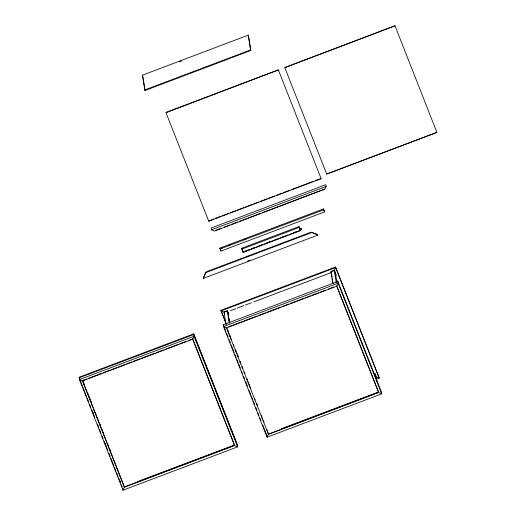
<?xml version="1.0" encoding="UTF-8"?>
<svg xmlns="http://www.w3.org/2000/svg" width="516" height="516" viewBox="0 0 516 516"><rect width="100%" height="100%" fill="white"/><g stroke="black" fill="none" stroke-linecap="round" stroke-linejoin="round"><path stroke-width="0.77" d="M205.903 272.242L203.214 278.459L317.83 235.115L317.74 234.522L311.703 232.232L310.574 232.348L206.955 271.532L205.903 272.242L203.214 278.459M324.745 189.404L326.112 186.444L325.835 184.67L211.218 228.014L211.495 229.788L214.54 231.084L324.699 189.114L262.476 212.644M331.549 273.19L330.982 271.777L334.284 270.526L335.561 266.978L220.945 310.322L226.337 324.364M266.798 435.414L267.082 437.194L268.449 434.233L378.654 392.553L381.698 393.85L338.135 283.239L223.518 326.583L226.563 327.879L336.767 286.199L338.135 283.239L337.851 281.465L223.241 324.809L223.518 326.583L267.082 437.194L381.698 393.85L381.414 392.07L337.851 281.465M142.455 75.162L248.254 35.153L248.467 35.688L250.808 50.471L145.009 90.481L142.455 75.162L142.661 75.697M179.433 61.791L181.684 60.94M144.796 89.952L250.595 49.942L248.254 35.153M165.959 112.411L278.369 69.905L321.139 178.678L208.728 221.19L166.004 112.707L278.369 69.905M284.787 67.48L394.992 25.8L436.917 132.386L326.705 174.066L284.819 67.712L394.992 25.8M213.927 218.907L208.728 221.19M215.424 218.339L220.674 216.359M222.17 215.791L228.917 213.243M230.413 212.676L235.664 210.689M237.16 210.122L243.907 207.574M245.403 207.006L252.15 204.452M253.646 203.891L258.89 201.904M260.393 201.337L267.133 198.789M268.636 198.221L274.628 195.951M276.879 195.1L282.123 193.119M283.626 192.552L289.618 190.281M291.869 189.436L312.851 181.497M315.102 180.652L321.139 178.678M211.495 229.788L326.112 186.444M215.991 230.22L221.241 228.24M224.241 227.105L229.485 225.118M230.987 224.55L237.734 222.003M239.23 221.435L260.225 213.495M219.945 248.086L323.538 208.909L324.377 211.038L324.519 211.928L220.919 251.105L219.945 248.086L220.364 249.151M220.151 248.622L222.402 247.77M228.407 245.5L230.665 244.649M243.423 239.817L245.674 238.966M220.08 248.976L323.68 209.799L323.538 208.909M241.701 248.241L299.009 226.569L299.848 228.698L300.402 230.646L243.094 252.318L241.701 248.241L242.165 249.602M241.843 249.125L299.151 227.453L299.009 226.569M299.848 228.698L300.944 228.278L301.363 229.343L300.331 230.201M299.893 228.988L300.944 228.278M248.306 249.879L243.023 251.873L242.327 249.834M251.318 248.738L255.091 247.312M258.11 246.171L261.876 244.745M266.404 243.036L270.171 241.611M274.699 239.895L276.957 239.043M281.484 237.328L283.742 236.476M293.546 232.768L295.81 231.91M243.094 252.318L273.209 240.617M274.718 240.043L288.296 234.909M289.798 234.341L300.357 230.349M205.949 272.538L311.748 232.529L317.83 235.115M247.609 261.044L249.873 260.187M224.692 311.658L226.679 310.909M230.407 310.722L235.657 308.736M237.16 308.168L243.913 305.614M245.416 305.046L251.415 302.776M253.666 301.925L330.956 272.7M193.7 333.884L79.083 377.228L79.458 379.595L123.021 490.2L237.637 446.856L237.263 444.489L193.7 333.884L194.074 336.251L237.637 446.856L234.593 445.56L124.388 487.239L123.021 490.2L122.834 489.02M83.205 380.311L86.952 378.892M88.449 378.325L101.949 373.223M103.445 372.655L110.192 370.101M111.695 369.533L116.939 367.553M118.441 366.986L125.188 364.431M126.684 363.864L131.935 361.877M133.438 361.31L140.184 358.762M141.681 358.194L148.427 355.64M149.93 355.072L155.174 353.092M156.677 352.525L163.424 349.971M164.92 349.403L178.42 344.301M179.916 343.733L185.915 341.469M188.166 340.618L192.661 338.915L234.548 445.269L124.343 486.943L82.457 380.595L124.388 487.239L124.291 486.646M228.762 326.731L242.256 321.629M243.758 321.062L257.252 315.96M258.755 315.392L265.501 312.838M266.998 312.27L280.491 307.168M281.994 306.601L288.741 304.053M290.237 303.485L295.487 301.499M296.984 300.931L303.737 298.383M305.233 297.816L310.484 295.829M311.98 295.262L318.727 292.707M320.23 292.146L325.473 290.16M328.473 289.025L333.723 287.038M376.196 379.312L379.215 378.176L379.118 377.583L335.561 266.978M137.785 481.544L234.503 444.973L234.593 445.56L192.661 338.915M281.42 428.699L378.563 391.96L378.654 392.553L336.767 286.199M323.68 209.799L324.519 211.928M250.595 49.942L250.808 50.471M334.781 271.435L336.258 275.176M375.487 374.79L376.041 376.054M334.491 270.868L335.497 273.422L336.838 281.878M375.371 374.668L376.854 381.195M334.284 270.526L335.542 273.719M374.913 373.687L376.17 376.88L379.215 378.176L335.652 267.565L221.035 310.909L224.079 312.206L227.382 310.954L228.22 313.083L228.13 312.49M336.619 279.485L337.496 281.717M336.722 285.909L378.609 392.257L268.449 434.233L226.563 327.879M300.996 228.575L301.415 229.639M299.151 227.453L300.402 230.646M243.049 252.021L242.63 250.957M228.175 312.786L227.969 312.257L228.207 313.793M224.331 312.844L224.834 314.121M220.945 310.322L226.24 323.771M227.879 330.337L228.465 331.827M229.936 335.561L230.523 337.051M235.515 349.732L236.102 351.228M236.605 352.318L237.192 353.815M237.573 354.956L238.16 356.446M240.217 361.671L240.804 363.161M242.275 366.895L242.862 368.385M244.332 372.113L244.919 373.61M246.977 378.828L247.564 380.324M249.035 384.052L249.621 385.542M256.671 403.447L257.258 404.944M261.373 415.386L261.96 416.876M263.431 420.611L264.018 422.101M226.718 327.924L227.221 329.202M227.646 330.285L228.24 331.782M228.607 332.717L229.194 334.207M229.71 335.529L230.304 337.025M230.665 337.941L231.252 339.431M233.309 344.656L233.896 346.146M235.315 349.758L235.954 351.37M237.379 355.002L238.005 356.588M240.037 361.742L240.65 363.303M242.101 366.979L242.707 368.527M247.706 381.208L248.293 382.711M249.763 386.432L250.357 387.955M254.459 398.371L255.078 399.939M256.517 403.589L257.103 405.086M261.219 415.528L261.805 417.018M262.16 417.908L262.747 419.411M266.875 429.892L267.469 431.395M267.849 432.363L268.352 433.64M223.241 324.809L223.828 326.305M224.415 327.802L225.885 331.536M226.472 333.033L227.949 336.767M229.123 339.76L230.304 342.747M231.187 344.991L234.129 352.46M234.715 353.957L236.186 357.691M236.78 359.188L238.25 362.922M238.837 364.419L240.308 368.16M241.488 371.146L242.372 373.39M243.546 376.377L244.429 378.621M245.61 381.608L247.37 386.091M249.138 390.58L250.608 394.314M251.202 395.811L252.672 399.545M253.259 401.042L254.73 404.776M255.91 407.763L256.794 410.007M257.968 413L258.851 415.238M260.032 418.231L260.915 420.469M262.676 424.952L266.508 434.672M237.354 445.082L193.797 334.478L79.18 377.822L82.418 386.039M87.526 392.592L88.12 394.095M89.597 397.836L90.184 399.332M99.917 424.049L100.51 425.552M101.981 429.293L102.574 430.789M82.85 380.847L83.437 382.343M83.818 383.343L84.405 384.839M88.52 395.282L89.107 396.772M90.519 400.319L91.164 401.996M95.234 412.303L95.866 413.935M97.298 417.547L97.892 419.044M102.903 431.776L103.503 433.33M107.625 443.76L108.205 445.269M109.676 448.997L110.282 450.5M117.358 468.476L117.951 469.973M92.919 412.355L93.802 414.593M105.277 443.741L106.161 445.985M119.706 480.364L120.583 482.602M83.005 387.535L84.476 391.27M85.063 392.766L86.533 396.501M87.127 397.997L88.597 401.732M89.771 404.725L90.655 406.969M91.835 409.956L93.009 412.942M93.893 415.187L94.776 417.431M97.427 424.152L98.898 427.893M99.485 429.383L100.955 433.124M102.136 436.11L103.019 438.355M104.193 441.341L105.67 445.082M106.257 446.572L107.728 450.313M108.908 453.3L110.082 456.292M110.966 458.531L113.907 466.006M114.5 467.502L115.971 471.237M116.558 472.733L118.029 476.468M118.616 477.964L120.093 481.699M121.266 484.692L122.15 486.93M436.917 132.386L326.705 174.066M374.868 373.39L375.719 378.776M336.187 282.536L334.239 270.236L330.93 271.481L332.885 283.787M331.717 274.854L332.085 277.156M332.323 278.698L332.568 280.233M332.814 281.775L333.059 283.31M220.784 250.215L220.919 251.105M228.453 315.328L228.698 316.869M228.943 318.404L229.672 323.016M227.756 311.722L229.459 322.487M227.337 310.658L229.285 322.964M224.034 311.909L225.982 324.209M142.79 76.471L145.009 90.481M194.074 336.251L192.707 339.212L82.502 380.885L79.458 379.595L194.074 336.251"/></g></svg>
